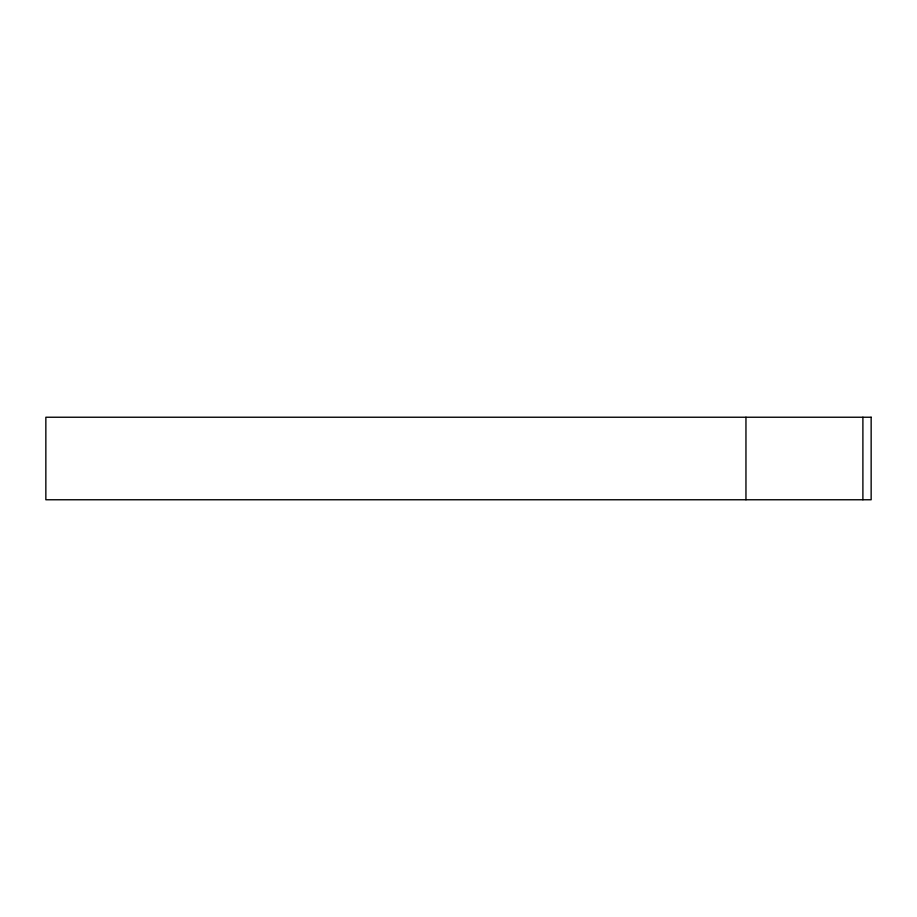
<?xml version="1.0" encoding="UTF-8"?>
<svg xmlns="http://www.w3.org/2000/svg" width="917" height="917" viewBox="0 0 917 917"><rect width="100%" height="100%" fill="white"/><g stroke="black" fill="none" stroke-linecap="round" stroke-linejoin="round"><path stroke-width="1.38" d="M862.897 417.235L862.897 499.765M745.957 417.235L745.957 499.765M871.15 417.235L45.85 417.235L45.85 499.765L871.15 499.765L871.15 417.235"/></g></svg>
